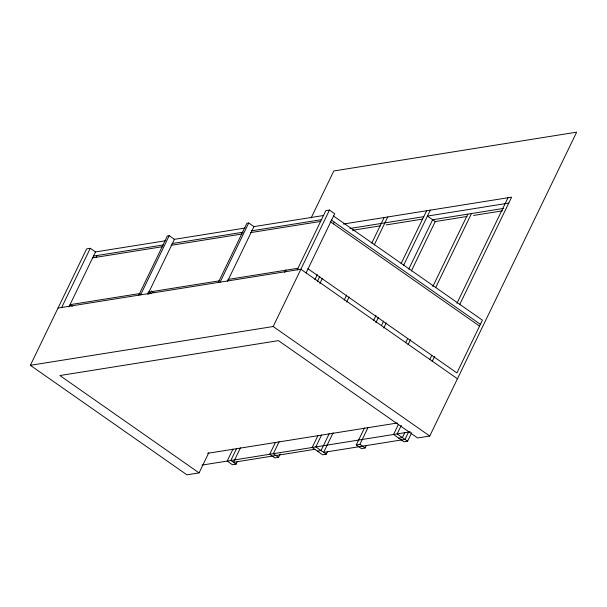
<?xml version="1.0" encoding="UTF-8"?>
<svg xmlns="http://www.w3.org/2000/svg" width="607" height="607" viewBox="0 0 607 607"><rect width="100%" height="100%" fill="white"/><g stroke="black" fill="none" stroke-linecap="round" stroke-linejoin="round"><path stroke-width="0.91" d="M208.838 452.678L199.066 472.891L186.926 474.833L30.35 365.315L86.642 248.862L90.284 248.286L95.504 251.935L165.605 240.736M61.679 307.468L90.284 248.286M68.94 306.892L95.504 251.935M96.285 257.269L97.135 255.509M138.775 295.146L167.388 235.964L169.209 235.675L174.429 239.325L147.858 294.281M140.596 294.858L169.209 235.675M218.3 282.445L246.912 223.262L248.733 222.966L253.954 226.616L227.382 281.58M220.121 282.156L248.733 222.966M284.759 272.444L285.996 269.887M311.148 217.867L333.82 170.962L576.65 132.167L429.756 436.038L417.616 437.973L278.438 340.626L59.888 375.543L199.066 472.891M297.218 269.834L325.83 210.652L329.472 210.068L334.692 213.717L306.08 272.907M30.35 365.315L273.18 326.52L329.472 210.068M333.41 223.869L334.26 222.109M232.951 449.142L227.193 461.07L232.413 464.719L236.055 464.135L237.284 461.578M314.874 279.683L317.347 274.569M236.593 448.565L230.835 460.485L236.055 464.135M317.286 281.656L319.752 276.542M240.44 447.829L233.445 462.306L314.79 449.317M319.912 283.446L322.378 278.34M275.449 442.359L269.683 454.279L274.903 457.928L278.545 457.344L280.191 453.937M344.199 300.146L346.665 295.032M371.78 243.088L384.132 217.541M279.091 441.775L273.325 453.695L278.545 457.344M346.605 302.119L349.078 297.005M374.185 245.061L387.774 216.957M317.947 435.568L312.18 447.488L322.62 454.787L326.262 454.211L327.499 451.654M373.517 320.602L375.991 315.496M401.098 263.552L426.622 210.75M321.589 434.984L315.822 446.904L326.262 454.211M375.93 322.575L378.396 317.469M403.511 265.525L430.264 210.166M329.275 433.527L321.042 450.553L317.4 451.138M381.56 325.375L383.616 321.118M408.731 269.174L432.601 219.78L503.689 208.383M333.122 432.791L323.652 452.382L404.998 439.385L408.708 431.721M383.768 328.03L386.234 322.916M411.356 270.965L435.234 221.563L467.026 216.487M366.347 445.447L365.118 447.996L361.469 448.581L356.256 444.931L364.488 427.897M405.651 342.743L407.714 338.486M432.821 286.542L467.815 214.157M356.256 444.931L359.898 444.347L368.13 427.32M408.063 344.715L410.529 339.609M435.644 287.657L471.457 213.573M398.473 424.27L393.526 434.491L403.966 441.79L407.608 441.213L411.728 432.692M429.756 359.556L431.812 355.292M456.927 303.348L507.976 197.753M401.288 425.393L397.168 433.906L407.608 441.213M432.161 361.529L434.635 356.415M459.742 304.471L511.618 197.169L343.456 224.036M404.861 432.45L402.388 437.564L398.746 438.14M174.019 239.393L245.061 228.042M253.468 226.699L323.577 215.5M93.493 256.093L163.602 244.894M172.009 243.551L243.05 232.2M251.457 230.857L321.566 219.658M92.643 257.854L162.744 246.654M171.159 245.311L242.201 233.961M250.608 232.618L320.708 221.418M349.898 228.467L423.762 216.669M508.757 203.087L427.404 216.084L435.606 221.821M352.508 230.296L380.559 225.812M386.166 224.916L422.631 219.089M473.574 215.439L502.558 210.811M140.103 293.492L70.002 304.691L72.332 306.323M148.518 292.149L219.552 280.798M227.966 279.455L298.067 268.256M58.037 308.053L300.86 269.25L457.435 378.768M207.579 453.33L397.327 423.011M201.972 465.099L410.249 431.82M333.38 215.933L482.406 320.17L456.904 372.926L307.878 268.689M331.278 220.022L480.395 324.328M330.428 221.783L479.545 326.088M273.18 326.52L429.756 436.038M151.393 291.026L153.723 292.65M149.14 291.884L151.469 293.515M147.516 293.105L149.064 294.19M359.898 444.347L365.118 447.996"/></g></svg>
